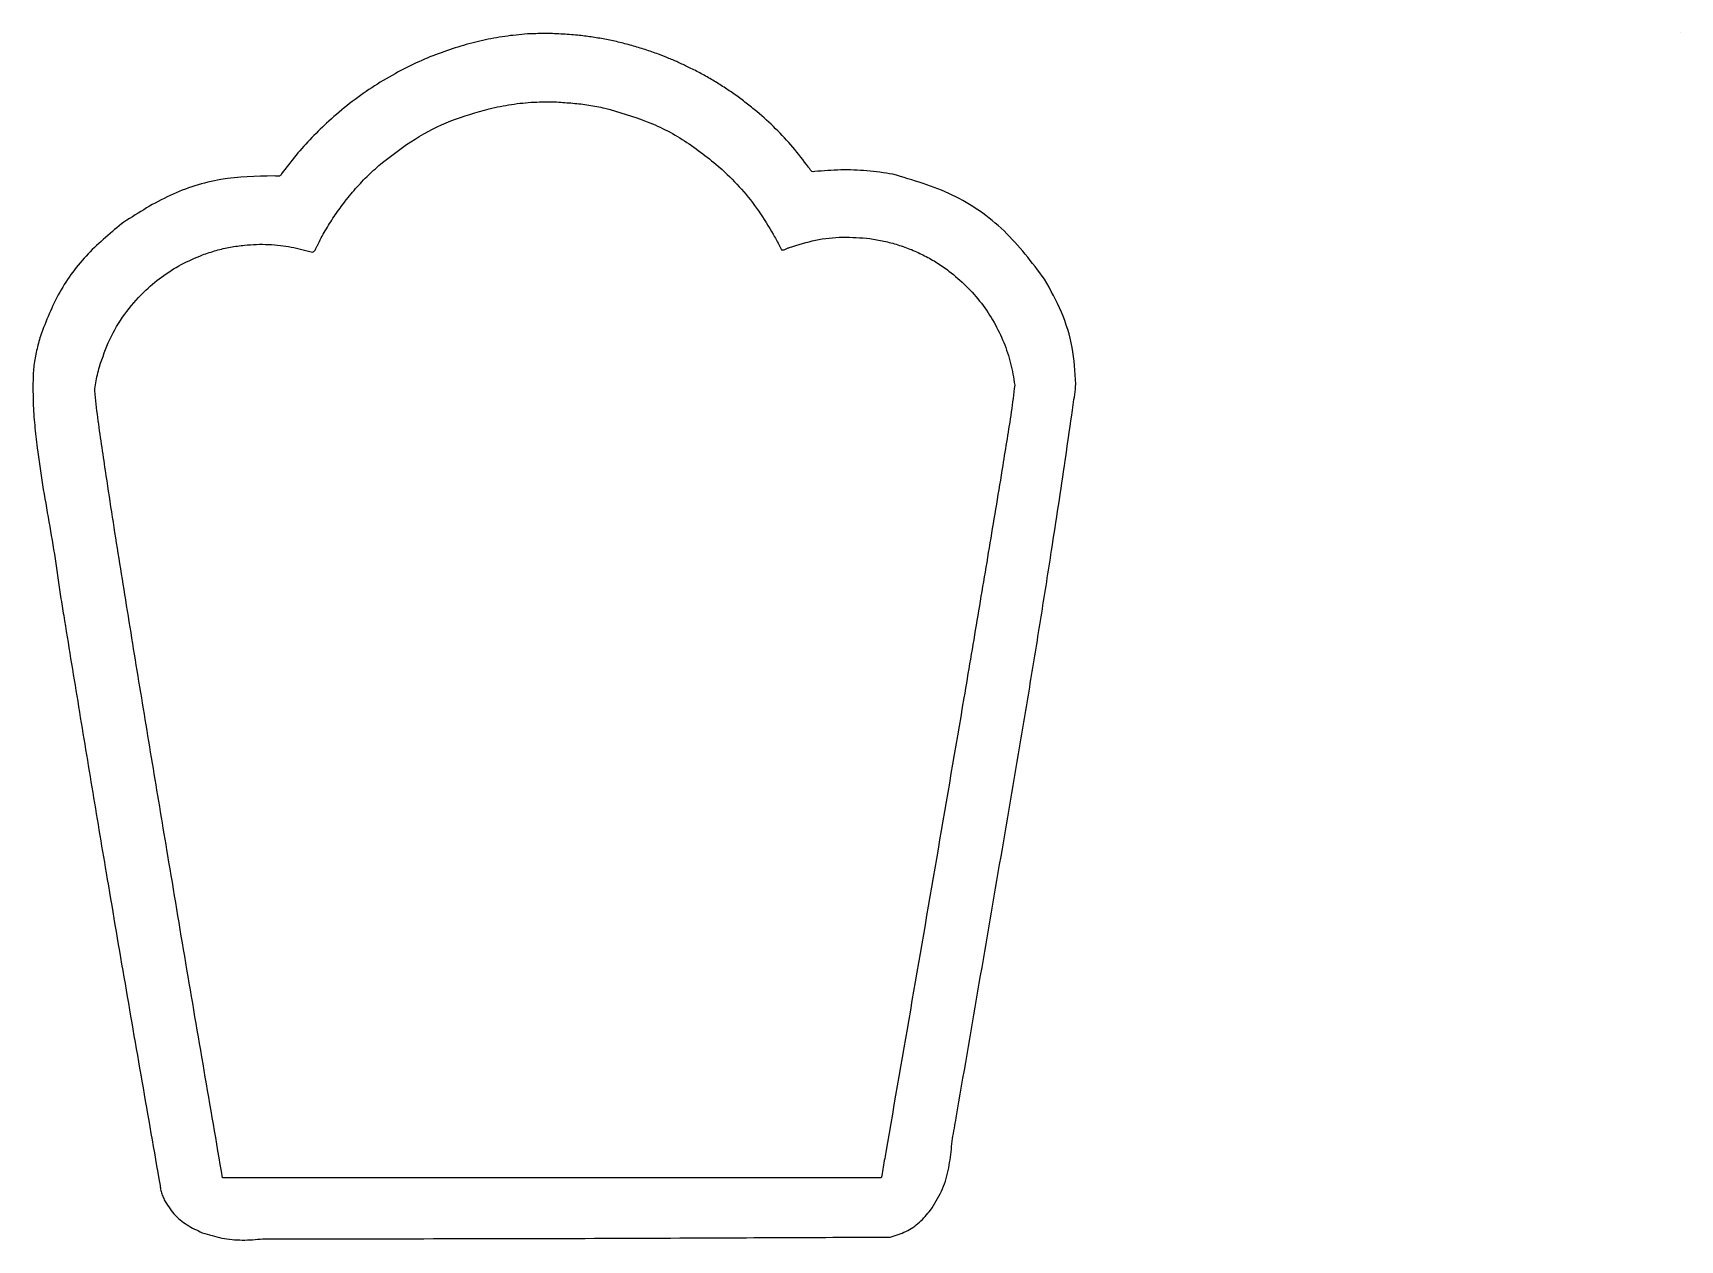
# Model space of a CAD drawing. Extents: x 0 to 76.2, y 269.3 to 325.1.
import ezdxf

# ---------------------------------------------------------------- set-up
doc = ezdxf.new("R2010")
doc.units = 0
doc.layers.get('0').update_dxf_attribs({"linetype": 'CONTINUOUS'})

msp = doc.modelspace()

# ---------------------------------------------------------------- linework, layer by layer
at = {"color": 7}
msp.add_lwpolyline([(76.2, 325.12), (76.2, 325.12)], dxfattribs=at)
for points, knots in [([(19.811125, 324.511789), (19.461417, 324.399748), (18.761924, 324.175643), (17.747571, 323.74301), (16.716322, 323.225072), (15.682966, 322.602346), (14.657051, 321.872063), (14.023645, 321.322184), (13.706884, 321.047195)], [0, 0, 0, 0, 1.101139, 2.202519, 3.30406, 4.56104, 5.818403, 7.076227, 7.076227, 7.076227, 7.076227]), ([(22.889803, 325.072449), (22.542885, 325.041047), (21.848923, 324.97823), (20.819811, 324.786415), (20.147386, 324.603339), (19.811125, 324.511789)], [0, 0, 0, 0, 1.044611, 2.089606, 3.134903, 3.134903, 3.134903, 3.134903]), ([(25.21427, 325.013839), (24.956539, 325.035183), (24.441273, 325.077854), (23.66526, 325.103962), (23.148396, 325.082958), (22.889803, 325.072449)], [0, 0, 0, 0, 0.775822, 1.551059, 2.327261, 2.327261, 2.327261, 2.327261]), ([(28.949791, 324.136907), (28.74589, 324.209161), (28.338056, 324.353679), (27.71694, 324.542064), (27.093729, 324.703779), (26.468403, 324.833382), (25.843611, 324.939426), (25.424082, 324.989031), (25.21427, 325.013839)], [0, 0, 0, 0, 0.648903, 1.29791, 1.946477, 2.57977, 3.213216, 3.846951, 3.846951, 3.846951, 3.846951]), ([(30.387431, 323.514319), (30.230819, 323.59057), (29.917558, 323.743089), (29.437436, 323.949655), (29.112293, 324.074508), (28.949791, 324.136907)], [0, 0, 0, 0, 0.522516, 1.045149, 1.567339, 1.567339, 1.567339, 1.567339]), ([(35.891047, 318.91955), (35.655625, 319.230321), (35.184726, 319.851939), (34.380936, 320.703877), (33.64957, 321.372753), (33.017911, 321.882331), (32.510174, 322.259437), (31.992187, 322.610524), (31.466701, 322.937467), (30.935498, 323.241886), (30.570098, 323.423519), (30.387431, 323.514319)], [0, 0, 0, 0, 1.168895, 2.338072, 3.507679, 4.13975, 4.772084, 5.404533, 6.016418, 6.628491, 7.240346, 7.240346, 7.240346, 7.240346]), ([(16.186206, 319.130765), (16.678393, 319.507927), (17.662848, 320.262315), (19.335204, 321.106154), (20.527531, 321.448718), (21.123769, 321.620021)], [0, 0, 0, 0, 1.857824, 3.715958, 5.57456, 5.57456, 5.57456, 5.57456]), ([(21.123769, 321.620021), (21.465975, 321.690866), (22.15039, 321.832557), (23.195798, 321.939829), (23.894877, 321.932308), (24.244441, 321.928546)], [0, 0, 0, 0, 1.048041, 2.096088, 3.144284, 3.144284, 3.144284, 3.144284]), ([(24.244441, 321.928546), (24.493165, 321.912361), (24.990465, 321.879999), (25.734517, 321.797711), (26.222906, 321.69695), (26.467195, 321.64655)], [0, 0, 0, 0, 0.7478, 1.495158, 2.243095, 2.243095, 2.243095, 2.243095]), ([(26.467195, 321.64655), (27.131361, 321.459478), (28.45968, 321.085339), (30.311425, 320.121725), (31.375093, 319.242131), (31.906916, 318.802343)], [0, 0, 0, 0, 2.066856, 4.133669, 6.2004, 6.2004, 6.2004, 6.2004]), ([(13.706884, 321.047195), (13.442104, 320.795826), (12.912493, 320.293041), (12.181094, 319.475554), (11.74008, 318.893314), (11.519549, 318.602162)], [0, 0, 0, 0, 1.095017, 2.190241, 3.2857, 3.2857, 3.2857, 3.2857]), ([(11.172303, 318.508182), (10.348908, 318.492364), (8.701634, 318.460718), (6.31385, 317.702153), (4.924539, 316.819629), (4.229834, 316.378336)], [0, 0, 0, 0, 2.461874, 4.925199, 7.388878, 7.388878, 7.388878, 7.388878]), ([(11.519549, 318.602162), (11.49476, 318.562719), (11.445649, 318.484576), (11.301459, 318.498377), (11.216354, 318.504838), (11.172303, 318.508182)], [0, 0, 0, 0, 0.128876, 0.255323, 0.391003, 0.391003, 0.391003, 0.391003]), ([(14.395845, 317.258587), (14.576769, 317.48339), (14.938419, 317.932749), (15.535468, 318.560735), (15.969264, 318.940728), (16.186206, 319.130765)], [0, 0, 0, 0, 0.865507, 1.730065, 2.594984, 2.594984, 2.594984, 2.594984]), ([(31.906916, 318.802343), (32.210588, 318.505095), (32.81799, 317.910544), (33.606294, 316.903495), (34.044405, 316.175205), (34.263471, 315.811041)], [0, 0, 0, 0, 1.27392, 2.548076, 3.822362, 3.822362, 3.822362, 3.822362]), ([(36.178631, 318.714967), (36.13295, 318.707248), (36.042028, 318.691886), (35.9645, 318.814652), (35.916074, 318.883809), (35.891047, 318.91955)], [0, 0, 0, 0, 0.126868, 0.252514, 0.386901, 0.386901, 0.386901, 0.386901]), ([(39.791358, 318.589999), (39.392791, 318.650273), (38.595649, 318.770822), (37.384085, 318.805756), (36.580439, 318.745229), (36.178631, 318.714967)], [0, 0, 0, 0, 1.208524, 2.417073, 3.62553, 3.62553, 3.62553, 3.62553]), ([(46.809096, 313.735381), (46.222661, 314.513885), (45.049539, 316.071229), (42.600161, 317.772413), (40.727502, 318.317506), (39.791358, 318.589999)], [0, 0, 0, 0, 2.912833, 5.826924, 8.739857, 8.739857, 8.739857, 8.739857]), ([(13.181612, 315.301235), (13.299637, 315.529011), (13.5356, 315.984396), (13.944204, 316.63681), (14.245341, 317.051386), (14.395845, 317.258587)], [0, 0, 0, 0, 0.769389, 1.538218, 2.306396, 2.306396, 2.306396, 2.306396]), ([(4.229834, 316.378336), (3.658126, 315.910616), (2.514835, 314.975278), (1.17072, 313.177314), (0.635696, 311.799059), (0.368246, 311.110094)], [0, 0, 0, 0, 2.211718, 4.422954, 6.633153, 6.633153, 6.633153, 6.633153]), ([(34.263471, 315.811041), (34.305592, 315.732025), (34.389919, 315.573831), (34.515721, 315.336158), (34.595924, 315.175726), (34.636004, 315.095551)], [0, 0, 0, 0, 0.268628, 0.537803, 0.806698, 0.806698, 0.806698, 0.806698]), ([(35.011924, 315.200594), (35.411735, 315.327378), (36.211389, 315.580957), (37.471278, 315.720857), (38.307332, 315.651217), (38.725404, 315.616392)], [0, 0, 0, 0, 1.256434, 2.512977, 3.769793, 3.769793, 3.769793, 3.769793]), ([(38.725404, 315.616392), (38.944821, 315.580095), (39.383739, 315.507486), (40.030494, 315.337574), (40.446983, 315.18065), (40.65524, 315.102184)], [0, 0, 0, 0, 0.667013, 1.334284, 2.001632, 2.001632, 2.001632, 2.001632]), ([(3.099675, 309.686875), (3.243736, 310.11503), (3.531857, 310.971334), (4.238773, 312.135512), (5.061538, 313.098171), (5.958942, 313.852781), (6.868092, 314.441563), (7.531757, 314.720512), (7.863642, 314.860009)], [0, 0, 0, 0, 1.351723, 2.703434, 4.055498, 5.133652, 6.211534, 7.289761, 7.289761, 7.289761, 7.289761]), ([(7.863642, 314.860009), (8.074894, 314.931636), (8.497423, 315.0749), (9.150418, 315.227227), (9.593051, 315.28321), (9.814334, 315.311197)], [0, 0, 0, 0, 0.668972, 1.338029, 2.006884, 2.006884, 2.006884, 2.006884]), ([(9.814334, 315.311197), (9.997714, 315.326213), (10.364655, 315.35626), (10.917293, 315.34842), (11.453778, 315.309925), (11.971031, 315.230801), (12.467054, 315.119551), (12.794459, 315.032782), (12.958233, 314.989379)], [0, 0, 0, 0, 0.551695, 1.103934, 1.65603, 2.164235, 2.672061, 3.180331, 3.180331, 3.180331, 3.180331]), ([(12.958233, 314.989379), (12.99676, 315.008376), (13.07822, 315.04854), (13.114105, 315.184766), (13.159245, 315.262645), (13.181612, 315.301235)], [0, 0, 0, 0, 0.123174, 0.260435, 0.395253, 0.395253, 0.395253, 0.395253]), ([(34.636004, 315.095551), (34.678484, 315.093332), (34.767412, 315.088685), (34.884408, 315.158085), (34.969705, 315.18652), (35.011924, 315.200594)], [0, 0, 0, 0, 0.1249, 0.261468, 0.395318, 0.395318, 0.395318, 0.395318]), ([(40.65524, 315.102184), (40.858364, 315.011894), (41.264468, 314.83138), (41.845776, 314.502318), (42.207297, 314.243892), (42.388084, 314.11466)], [0, 0, 0, 0, 0.666655, 1.332837, 1.999214, 1.999214, 1.999214, 1.999214]), ([(42.388084, 314.11466), (42.661992, 313.890476), (43.209841, 313.442083), (43.904451, 312.634573), (44.485962, 311.759524), (44.937777, 310.824754), (45.269995, 309.852028), (45.376036, 309.1771), (45.429029, 308.839814)], [0, 0, 0, 0, 1.060147, 2.120421, 3.180735, 4.20411, 5.227826, 6.250462, 6.250462, 6.250462, 6.250462]), ([(48.26, 308.89067), (48.223046, 309.458955), (48.149133, 310.595606), (47.643258, 312.244495), (47.087229, 313.238277), (46.809096, 313.735381)], [0, 0, 0, 0, 1.704604, 3.409446, 5.115752, 5.115752, 5.115752, 5.115752]), ([(0.368246, 311.110094), (0.306797, 310.886637), (0.183963, 310.439952), (0.050827, 309.755752), (0.034633, 309.292502), (0.02654, 309.060991)], [0, 0, 0, 0, 0.695389, 1.390064, 2.084059, 2.084059, 2.084059, 2.084059]), ([(2.884029, 308.576613), (2.89456, 308.701959), (2.915669, 308.953198), (3.003501, 309.321445), (3.067636, 309.565136), (3.099675, 309.686875)], [0, 0, 0, 0, 0.376828, 0.7553, 1.133111, 1.133111, 1.133111, 1.133111]), ([(0.02654, 309.060991), (0.02517, 308.713954), (0.022429, 308.020037), (0.096762, 306.981389), (0.176016, 306.292457), (0.215639, 305.948024)], [0, 0, 0, 0, 1.040803, 2.081134, 3.121264, 3.121264, 3.121264, 3.121264]), ([(3.37724, 304.886416), (3.318354, 305.295994), (3.200587, 306.115115), (3.012958, 307.342238), (2.926998, 308.16522), (2.884029, 308.576613)], [0, 0, 0, 0, 1.241409, 2.48271, 3.723417, 3.723417, 3.723417, 3.723417]), ([(45.429029, 308.839814), (45.378855, 308.425266), (45.278497, 307.596079), (45.070694, 306.36048), (44.940249, 305.53555), (44.875027, 305.123088)], [0, 0, 0, 0, 1.252543, 2.505361, 3.758157, 3.758157, 3.758157, 3.758157]), ([(48.064138, 307.448656), (48.08655, 307.608896), (48.131377, 307.929397), (48.207824, 308.408575), (48.242619, 308.730077), (48.26, 308.89067)], [0, 0, 0, 0, 0.485408, 0.970874, 1.455386, 1.455386, 1.455386, 1.455386]), ([(47.133087, 301.194018), (47.240559, 301.888529), (47.455477, 303.277382), (47.766514, 305.362193), (47.964935, 306.753207), (48.064138, 307.448656)], [0, 0, 0, 0, 2.108329, 4.216145, 6.323606, 6.323606, 6.323606, 6.323606]), ([(0.215639, 305.948024), (0.295976, 305.375405), (0.456651, 304.230169), (0.766812, 302.523521), (0.955241, 301.382801), (1.049443, 300.81251)], [0, 0, 0, 0, 1.734494, 3.468986, 5.203055, 5.203055, 5.203055, 5.203055]), ([(4.274086, 299.160382), (4.172891, 299.796457), (3.970516, 301.068504), (3.665815, 302.976293), (3.473429, 304.249728), (3.37724, 304.886416)], [0, 0, 0, 0, 1.932229, 3.864137, 5.795868, 5.795868, 5.795868, 5.795868]), ([(44.875027, 305.123088), (44.677878, 303.929436), (44.283582, 301.542151), (43.680539, 297.963033), (43.281002, 295.576506), (43.081222, 294.383178)], [0, 0, 0, 0, 3.629467, 7.25888, 10.888687, 10.888687, 10.888687, 10.888687]), ([(45.729878, 292.530953), (45.890942, 293.492619), (46.21309, 295.416073), (46.681721, 298.303658), (46.982636, 300.230592), (47.133087, 301.194018)], [0, 0, 0, 0, 2.925179, 5.850731, 8.776034, 8.776034, 8.776034, 8.776034]), ([(1.049443, 300.81251), (1.091771, 300.520744), (1.176422, 299.937244), (1.298857, 299.061415), (1.396514, 298.480068), (1.445333, 298.189452)], [0, 0, 0, 0, 0.884473, 1.768844, 2.652861, 2.652861, 2.652861, 2.652861]), ([(6.263471, 287.099022), (6.040006, 288.438666), (5.593051, 291.118111), (4.925883, 295.137907), (4.491352, 297.819557), (4.274086, 299.160382)], [0, 0, 0, 0, 4.074462, 8.149403, 12.224338, 12.224338, 12.224338, 12.224338]), ([(1.445333, 298.189452), (1.660601, 296.867045), (2.091126, 294.222297), (2.74579, 290.256709), (3.188133, 287.61403), (3.409301, 286.292713)], [0, 0, 0, 0, 4.019442, 8.038679, 12.057774, 12.057774, 12.057774, 12.057774]), ([(43.081222, 294.383178), (42.681508, 292.049862), (41.88208, 287.383238), (40.678955, 280.384084), (39.870471, 275.719124), (39.466238, 273.386691)], [0, 0, 0, 0, 7.101915, 14.20381, 21.305416, 21.305416, 21.305416, 21.305416]), ([(42.721953, 274.969111), (43.057413, 276.920088), (43.728352, 280.822147), (44.735066, 286.675399), (45.398265, 290.57905), (45.729878, 292.530953)], [0, 0, 0, 0, 5.938821, 11.877964, 17.817578, 17.817578, 17.817578, 17.817578]), ([(8.793649, 272.193456), (8.510328, 273.84915), (7.943667, 277.160646), (7.091271, 282.127649), (6.53941, 285.441864), (6.263471, 287.099022)], [0, 0, 0, 0, 5.039283, 10.078892, 15.118808, 15.118808, 15.118808, 15.118808]), ([(3.409301, 286.292713), (3.682029, 284.685966), (4.227454, 281.472656), (5.060681, 276.655331), (5.621465, 273.444821), (5.901859, 271.839549)], [0, 0, 0, 0, 4.889186, 9.777809, 14.66654, 14.66654, 14.66654, 14.66654]), ([(42.499562, 273.519336), (42.514676, 273.681563), (42.544931, 274.006308), (42.642146, 274.486173), (42.695344, 274.808093), (42.721953, 274.969111)], [0, 0, 0, 0, 0.488422, 0.977717, 1.467369, 1.467369, 1.467369, 1.467369]), ([(41.537467, 270.702758), (41.717128, 270.985818), (42.076851, 271.552571), (42.384618, 272.520667), (42.461254, 273.1865), (42.499562, 273.519336)], [0, 0, 0, 0, 1.002583, 2.007408, 3.011742, 3.011742, 3.011742, 3.011742]), ([(39.466238, 273.386691), (39.443327, 273.253966), (39.397522, 272.988607), (39.328451, 272.590898), (39.282572, 272.325865), (39.259651, 272.193456)], [0, 0, 0, 0, 0.404064, 0.80785, 1.210987, 1.210987, 1.210987, 1.210987]), ([(39.259651, 272.193456), (35.87457, 272.193456), (29.104317, 272.193456), (18.948983, 272.193456), (12.17873, 272.193456), (8.793649, 272.193456)], [0, 0, 0, 0, 10.155242, 20.31076, 30.466002, 30.466002, 30.466002, 30.466002]), ([(5.901859, 271.839549), (5.912828, 271.763727), (5.934688, 271.612622), (5.99709, 271.390748), (6.061784, 271.252151), (6.094278, 271.182536)], [0, 0, 0, 0, 0.229734, 0.457837, 0.688033, 0.688033, 0.688033, 0.688033]), ([(6.094278, 271.182536), (6.233232, 270.956714), (6.511133, 270.505082), (7.133383, 269.989967), (7.614167, 269.769269), (7.854781, 269.658818)], [0, 0, 0, 0, 0.791449, 1.582862, 2.375735, 2.375735, 2.375735, 2.375735]), ([(39.677622, 269.456464), (39.921295, 269.530682), (40.408347, 269.679029), (41.050204, 270.115112), (41.374955, 270.506767), (41.537467, 270.702758)], [0, 0, 0, 0, 0.76132, 1.521724, 2.283398, 2.283398, 2.283398, 2.283398]), ([(7.854781, 269.658818), (8.155617, 269.564241), (8.757203, 269.375114), (9.70571, 269.292136), (10.333222, 269.344112), (10.647031, 269.370104)], [0, 0, 0, 0, 0.94397, 1.887666, 2.831679, 2.831679, 2.831679, 2.831679]), ([(10.647031, 269.370104), (12.986255, 269.37377), (17.664703, 269.381101), (24.682399, 269.390717), (29.360826, 269.411595), (31.700047, 269.422033)], [0, 0, 0, 0, 7.017682, 14.035363, 21.053092, 21.053092, 21.053092, 21.053092]), ([(31.700047, 269.422033), (32.586479, 269.425722), (34.359239, 269.4331), (37.018431, 269.444495), (38.79119, 269.452474), (39.677622, 269.456464)], [0, 0, 0, 0, 2.65932, 5.318327, 7.97765, 7.97765, 7.97765, 7.97765])]:
    msp.add_open_spline(points, degree=3, knots=knots, dxfattribs=at)

doc.saveas('drawing.dxf')
